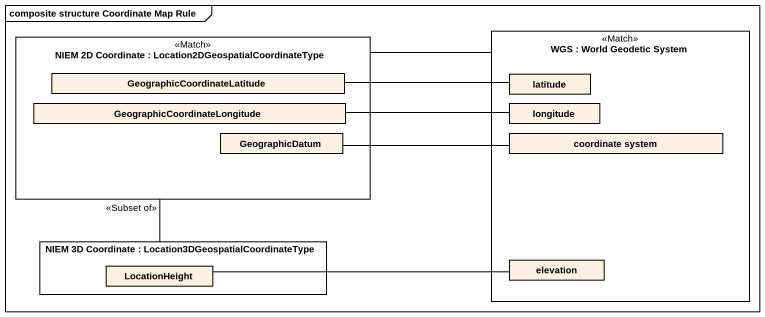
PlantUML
@startuml
mainframe composite structure Coordinate Map Rule
rectangle "NIEM 2D Coordinate : Location2DGeospatialCoordinateType" as NIEM_2D_Coordinate <<Match>> {
  rectangle GeographicCoordinateLatitude
  rectangle "GeographicCoordinateLongitude" as GeographicCoordinateLongitud
  rectangle GeographicDatum
}
rectangle "WGS : World Geodetic System" as WGS <<Match>> {
  rectangle latitude
  rectangle longitude
  rectangle "coordinate system" as coordinate_system
  rectangle elevation
}
rectangle "NIEM 3D Coordinate : Location3DGeospatialCoordinateType" as NIEM_3D_Coordinate {
  rectangle LocationHeight
}
NIEM_2D_Coordinate -right- WGS
GeographicCoordinateLatitude -right- latitude
GeographicCoordinateLongitud -right- longitude
GeographicDatum -right- coordinate_system
NIEM_3D_Coordinate -up- "<<Subset of>>" NIEM_2D_Coordinate
LocationHeight -right- elevation
@enduml
